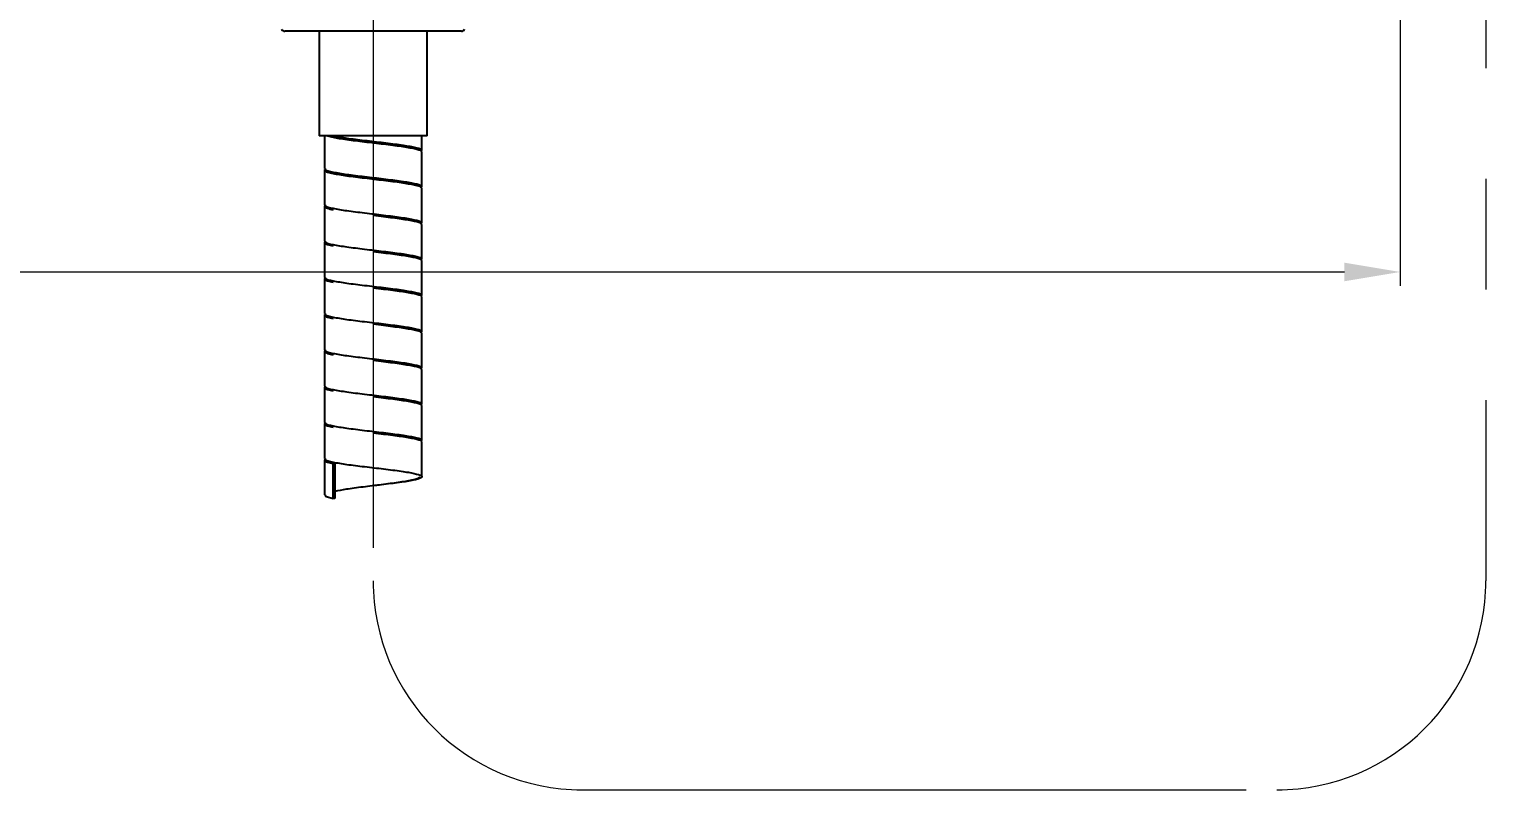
# Model space of a CAD drawing. Extents: x -2463 to 697, y 0 to 2315.
# Drawn here: x -1660.8 to -1451.8, y 320.3 to 429.4 of the extents above; entities that cross this region are included whole.
import ezdxf

# ---------------------------------------------------------------- set-up
doc = ezdxf.new("R2010")
doc.units = 0
doc.header["$LTSCALE"] = 10
doc.header["$MEASUREMENT"] = 0
doc.header["$PDMODE"] = 3
doc.header["$PDSIZE"] = -10
doc.linetypes.add('CENTER2', pattern=[28.575, 19.05, -3.175, 3.175, -3.175])
doc.layers.get('0').update_dxf_attribs({"linetype": 'CONTINUOUS'})
doc.layers.get('DEFPOINTS').update_dxf_attribs({"linetype": 'CONTINUOUS'})
doc.layers.add('Cneter', color=1, linetype='CENTER2', lineweight=13)
doc.styles.add('Daelim Dimension', font='NanumGothic.ttf')
doc.dimstyles.new('DEFAULT', dxfattribs={"dimscale": 2, "dimtxt": 2, "dimasz": 2, "dimexe": 0, "dimexo": 2, "dimgap": 1, "dimtad": 1, "dimdec": 1, "dimzin": 9, "dimdsep": 46, "dimtxsty": 'Daelim Dimension', "dimcen": 0.5, "dimclrd": 252, "dimclre": 252, "dimclrt": 3, "dimadec": 1, "dimazin": 0, "dimtfac": 1, "dimtdec": 1, "dimtix": 1, "dimtmove": 0, "dimatfit": 3, "dimfxl": 1, "dimtolj": 1, "dimtzin": 1, "dimlwd": 9, "dimlwe": 9, "dimarcsym": 0})

# ---------------------------------------------------------------- blocks, each defined once
blk = doc.blocks.new('*D40')
at = {"color": 5, "lineweight": 9, "ltscale": 0.5, "transparency": 16777216}
for p, q in [((-1914.12, 440.84), (-1914.12, 392.6)), ((-1464.12, 440.84), (-1464.12, 392.6)), ((-1906.12, 394.6), (-1472.12, 394.6))]:
    blk.add_line(p, q, dxfattribs=at)
at = {"color": 5, "ltscale": 0.5, "transparency": 16777216}
for points in [[(-1906.12, 395.93), (-1906.12, 393.27), (-1914.12, 394.6)], [(-1472.12, 395.93), (-1472.12, 393.27), (-1464.12, 394.6)]]:
    blk.add_solid(points, dxfattribs=at)
at = {"layer": 'DEFPOINTS', "color": 0, "ltscale": 0.5, "transparency": 16777216}
for p in [(-1914.12, 444.84), (-1464.12, 444.84), (-1464.12, 394.6)]:
    blk.add_point(p, dxfattribs=at)
at = {"color": 7, "ltscale": 0.5, "transparency": 16777216, "insert": (-1689.12, 407.46), "char_height": 20, "attachment_point": 5, "style": 'Daelim Dimension'}
blk.add_mtext('\\A1;450', dxfattribs=at)

msp = doc.modelspace()

# ---------------------------------------------------------------- linework, layer by layer
at = {"color": 7, "linetype": 'Continuous', "lineweight": 25}
for p, q in [((-1598.8, 429.13), (-1624.15, 429.13)), ((-1619.22, 429.13), (-1619.22, 414.13)), ((-1603.72, 414.13), (-1603.72, 429.13)), ((-1603.72, 414.13), (-1619.22, 414.13)), ((-1618.47, 414.13), (-1618.47, 409.43)), ((-1604.47, 412.03), (-1604.47, 414.13)), ((-1611.47, 413.33), (-1611.47, 413.33)), ((-1604.47, 406.83), (-1604.47, 411.83)), ((-1618.47, 409.23), (-1618.47, 404.23)), ((-1611.47, 408.13), (-1611.47, 408.13)), ((-1604.47, 401.63), (-1604.47, 406.63)), ((-1618.47, 404.03), (-1618.47, 399.03)), ((-1611.47, 402.93), (-1611.47, 402.93)), ((-1604.47, 396.43), (-1604.47, 401.43)), ((-1618.47, 398.83), (-1618.47, 393.83)), ((-1611.47, 397.73), (-1611.47, 397.73)), ((-1604.47, 391.23), (-1604.47, 396.23)), ((-1618.47, 393.63), (-1618.47, 388.63)), ((-1611.47, 392.53), (-1611.47, 392.53)), ((-1604.47, 386.03), (-1604.47, 391.03)), ((-1618.47, 388.43), (-1618.47, 383.43)), ((-1611.47, 387.33), (-1611.47, 387.33)), ((-1604.47, 380.83), (-1604.47, 385.83)), ((-1618.47, 383.23), (-1618.47, 378.23)), ((-1611.47, 382.13), (-1611.47, 382.13)), ((-1604.47, 375.63), (-1604.47, 380.63)), ((-1618.47, 378.03), (-1618.47, 373.03)), ((-1611.47, 376.93), (-1611.47, 376.93)), ((-1604.47, 370.43), (-1604.47, 375.43)), ((-1618.47, 372.83), (-1618.47, 367.83)), ((-1611.47, 371.73), (-1611.47, 371.73)), ((-1604.47, 365.23), (-1604.47, 370.23)), ((-1618.47, 367.63), (-1618.47, 362.63)), ((-1617.21, 362.13), (-1617.21, 367.13)), ((-1617.21, 367.13), (-1616.96, 367.13)), ((-1616.96, 367.13), (-1616.96, 362.13)), ((-1611.47, 366.53), (-1611.47, 366.53)), ((-1616.96, 362.13), (-1617.21, 362.13))]:
    msp.add_line(p, q, dxfattribs=at)
for centre, start, end in [((-1624.15, 429.63), 203.5782, 270), ((-1598.8, 429.63), 270, 336.4218)]:
    msp.add_arc(centre, 0.5, start, end, dxfattribs=at)
for points, knots in [([(-1618, 414.13), (-1617.76, 414.06), (-1617.13, 413.89), (-1615.33, 413.6), (-1612.73, 413.28), (-1609.93, 412.96), (-1607.35, 412.63), (-1605.46, 412.3), (-1604.48, 412.04), (-1604.58, 411.88), (-1604.61, 411.83)], [0, 0, 0, 0, 0.08748, 0.22915, 0.370409, 0.511667, 0.653338, 0.795008, 0.936266, 1, 1, 1, 1]), ([(-1617.21, 414.13), (-1616.6, 414.02), (-1615.37, 413.8), (-1612.71, 413.48), (-1609.93, 413.16), (-1607.35, 412.83), (-1605.44, 412.5), (-1604.41, 412.21), (-1604.56, 412.02), (-1604.62, 411.94)], [0, 0, 0, 0, 0.148399, 0.296367, 0.444334, 0.592733, 0.741132, 0.8891, 1, 1, 1, 1]), ([(-1618.39, 409.32), (-1618.43, 409.26), (-1618.52, 409.13), (-1618.09, 408.94), (-1617.11, 408.69), (-1615.33, 408.4), (-1612.72, 408.08), (-1609.93, 407.76), (-1607.35, 407.43), (-1605.46, 407.1), (-1604.48, 406.84), (-1604.58, 406.68), (-1604.61, 406.63)], [0, 0, 0, 0, 0.061165, 0.145178, 0.219958, 0.341061, 0.461811, 0.582562, 0.703665, 0.824769, 0.945519, 1, 1, 1, 1]), ([(-1618.34, 409.43), (-1618.36, 409.37), (-1618.42, 409.21), (-1617.33, 408.93), (-1615.34, 408.6), (-1612.72, 408.28), (-1609.93, 407.96), (-1607.35, 407.63), (-1605.44, 407.3), (-1604.41, 407.01), (-1604.56, 406.82), (-1604.62, 406.74)], [0, 0, 0, 0, 0.066323, 0.186975, 0.307627, 0.427929, 0.54823, 0.668882, 0.789534, 0.909835, 1, 1, 1, 1]), ([(-1618.39, 404.12), (-1618.43, 404.06), (-1618.52, 403.93), (-1618.11, 403.74), (-1617.5, 403.6), (-1617.21, 403.53)], [0, 0, 0, 0, 0.278076, 0.660026, 1, 1, 1, 1]), ([(-1618.34, 404.23), (-1618.36, 404.17), (-1618.42, 404.01), (-1617.33, 403.73), (-1615.34, 403.4), (-1612.72, 403.08), (-1609.93, 402.76), (-1607.35, 402.43), (-1605.44, 402.1), (-1604.41, 401.81), (-1604.56, 401.62), (-1604.62, 401.54)], [0, 0, 0, 0, 0.066323, 0.186975, 0.307627, 0.427929, 0.54823, 0.668882, 0.789534, 0.909835, 1, 1, 1, 1]), ([(-1611.48, 402.74), (-1610.97, 402.68), (-1609.54, 402.51), (-1607.35, 402.23), (-1605.46, 401.9), (-1604.48, 401.64), (-1604.58, 401.48), (-1604.61, 401.43)], [0, 0, 0, 0, 0.1380308, 0.3880971, 0.6381637, 0.8875023, 1, 1, 1, 1]), ([(-1618.39, 398.92), (-1618.43, 398.86), (-1618.52, 398.73), (-1618.11, 398.54), (-1617.5, 398.4), (-1617.21, 398.33)], [0, 0, 0, 0, 0.278076, 0.660026, 1, 1, 1, 1]), ([(-1618.34, 399.03), (-1618.36, 398.97), (-1618.42, 398.81), (-1617.33, 398.53), (-1615.34, 398.2), (-1612.72, 397.88), (-1609.93, 397.56), (-1607.35, 397.23), (-1605.44, 396.9), (-1604.41, 396.61), (-1604.56, 396.42), (-1604.62, 396.34)], [0, 0, 0, 0, 0.066323, 0.186975, 0.307627, 0.427929, 0.54823, 0.668882, 0.789534, 0.909835, 1, 1, 1, 1]), ([(-1611.48, 397.54), (-1610.97, 397.48), (-1609.54, 397.31), (-1607.35, 397.03), (-1605.46, 396.7), (-1604.48, 396.44), (-1604.58, 396.28), (-1604.61, 396.23)], [0, 0, 0, 0, 0.138031, 0.388097, 0.638164, 0.887502, 1, 1, 1, 1]), ([(-1618.39, 393.72), (-1618.43, 393.66), (-1618.52, 393.53), (-1618.11, 393.34), (-1617.5, 393.2), (-1617.21, 393.13)], [0, 0, 0, 0, 0.278076, 0.660026, 1, 1, 1, 1]), ([(-1618.34, 393.83), (-1618.36, 393.77), (-1618.42, 393.61), (-1617.33, 393.33), (-1615.34, 393), (-1612.72, 392.68), (-1609.93, 392.36), (-1607.35, 392.03), (-1605.44, 391.7), (-1604.41, 391.41), (-1604.56, 391.22), (-1604.62, 391.14)], [0, 0, 0, 0, 0.066323, 0.186975, 0.307627, 0.427929, 0.54823, 0.668882, 0.789534, 0.909835, 1, 1, 1, 1]), ([(-1611.48, 392.34), (-1610.97, 392.28), (-1609.54, 392.11), (-1607.35, 391.83), (-1605.46, 391.5), (-1604.48, 391.24), (-1604.58, 391.08), (-1604.61, 391.03)], [0, 0, 0, 0, 0.138031, 0.388097, 0.638164, 0.887502, 1, 1, 1, 1]), ([(-1618.39, 388.52), (-1618.43, 388.46), (-1618.52, 388.33), (-1618.11, 388.14), (-1617.5, 388), (-1617.21, 387.93)], [0, 0, 0, 0, 0.278076, 0.660026, 1, 1, 1, 1]), ([(-1618.34, 388.63), (-1618.36, 388.57), (-1618.42, 388.41), (-1617.33, 388.13), (-1615.34, 387.8), (-1612.72, 387.48), (-1609.93, 387.16), (-1607.35, 386.83), (-1605.44, 386.5), (-1604.41, 386.21), (-1604.56, 386.02), (-1604.62, 385.94)], [0, 0, 0, 0, 0.066323, 0.186975, 0.307627, 0.427929, 0.54823, 0.668882, 0.789534, 0.909835, 1, 1, 1, 1]), ([(-1611.48, 387.14), (-1610.97, 387.08), (-1609.54, 386.91), (-1607.35, 386.63), (-1605.46, 386.3), (-1604.48, 386.04), (-1604.58, 385.88), (-1604.61, 385.83)], [0, 0, 0, 0, 0.138031, 0.388097, 0.638164, 0.887502, 1, 1, 1, 1]), ([(-1618.39, 383.32), (-1618.43, 383.26), (-1618.52, 383.13), (-1618.11, 382.94), (-1617.5, 382.8), (-1617.21, 382.73)], [0, 0, 0, 0, 0.278076, 0.660026, 1, 1, 1, 1]), ([(-1618.34, 383.43), (-1618.36, 383.37), (-1618.42, 383.21), (-1617.33, 382.93), (-1615.34, 382.6), (-1612.72, 382.28), (-1609.93, 381.96), (-1607.35, 381.63), (-1605.44, 381.3), (-1604.41, 381.01), (-1604.56, 380.82), (-1604.62, 380.74)], [0, 0, 0, 0, 0.066323, 0.186975, 0.307627, 0.427929, 0.54823, 0.668882, 0.789534, 0.909835, 1, 1, 1, 1]), ([(-1611.48, 381.94), (-1610.97, 381.88), (-1609.54, 381.71), (-1607.35, 381.43), (-1605.46, 381.1), (-1604.48, 380.84), (-1604.58, 380.68), (-1604.61, 380.63)], [0, 0, 0, 0, 0.1380308, 0.388097, 0.6381636, 0.8875023, 1, 1, 1, 1]), ([(-1618.39, 378.12), (-1618.43, 378.06), (-1618.52, 377.93), (-1618.11, 377.74), (-1617.5, 377.6), (-1617.21, 377.53)], [0, 0, 0, 0, 0.278076, 0.660026, 1, 1, 1, 1]), ([(-1618.34, 378.23), (-1618.36, 378.17), (-1618.42, 378.01), (-1617.33, 377.73), (-1615.34, 377.4), (-1612.72, 377.08), (-1609.93, 376.76), (-1607.35, 376.43), (-1605.44, 376.1), (-1604.41, 375.81), (-1604.56, 375.62), (-1604.62, 375.54)], [0, 0, 0, 0, 0.066323, 0.186975, 0.307627, 0.427929, 0.54823, 0.668882, 0.789534, 0.909835, 1, 1, 1, 1]), ([(-1611.48, 376.74), (-1610.97, 376.68), (-1609.54, 376.51), (-1607.35, 376.23), (-1605.46, 375.9), (-1604.48, 375.64), (-1604.58, 375.48), (-1604.61, 375.43)], [0, 0, 0, 0, 0.138031, 0.388097, 0.638164, 0.887502, 1, 1, 1, 1]), ([(-1618.39, 372.92), (-1618.43, 372.86), (-1618.52, 372.73), (-1618.11, 372.54), (-1617.5, 372.4), (-1617.21, 372.33)], [0, 0, 0, 0, 0.278075, 0.660026, 1, 1, 1, 1]), ([(-1618.34, 373.03), (-1618.36, 372.97), (-1618.42, 372.81), (-1617.33, 372.53), (-1615.34, 372.2), (-1612.72, 371.88), (-1609.93, 371.56), (-1607.35, 371.23), (-1605.44, 370.9), (-1604.41, 370.61), (-1604.56, 370.42), (-1604.62, 370.34)], [0, 0, 0, 0, 0.066323, 0.186975, 0.307627, 0.427929, 0.54823, 0.668882, 0.789534, 0.909835, 1, 1, 1, 1]), ([(-1611.48, 371.54), (-1610.97, 371.48), (-1609.54, 371.31), (-1607.35, 371.03), (-1605.46, 370.7), (-1604.48, 370.44), (-1604.58, 370.28), (-1604.61, 370.23)], [0, 0, 0, 0, 0.138031, 0.388097, 0.638164, 0.887502, 1, 1, 1, 1]), ([(-1618.34, 367.83), (-1618.36, 367.77), (-1618.42, 367.61), (-1617.33, 367.33), (-1615.34, 367), (-1612.72, 366.68), (-1609.92, 366.36), (-1607.36, 366.03), (-1605.42, 365.7), (-1604.4, 365.38), (-1604.46, 365.06), (-1605.59, 364.73), (-1607.61, 364.4), (-1609.75, 364.14), (-1611.07, 363.98), (-1611.48, 363.93)], [0, 0, 0, 0, 0.045874, 0.129327, 0.212779, 0.295989, 0.379199, 0.462652, 0.546104, 0.629314, 0.712524, 0.795976, 0.879429, 0.962639, 1, 1, 1, 1]), ([(-1618.39, 367.72), (-1618.43, 367.66), (-1618.52, 367.53), (-1618.11, 367.34), (-1617.5, 367.2), (-1617.21, 367.13)], [0, 0, 0, 0, 0.278075, 0.660026, 1, 1, 1, 1]), ([(-1604.9, 365.23), (-1604.88, 365.17), (-1604.83, 365.01), (-1605.87, 364.73), (-1607.77, 364.4), (-1610.28, 364.08), (-1612.94, 363.76), (-1615.39, 363.44), (-1616.45, 363.23), (-1616.96, 363.13)], [0, 0, 0, 0, 0.085157, 0.240072, 0.394986, 0.549449, 0.703912, 0.858826, 1, 1, 1, 1]), ([(-1618.34, 362.63), (-1618.36, 362.57), (-1618.43, 362.41), (-1617.69, 362.24), (-1617.21, 362.13)], [0, 0, 0, 0, 0.354716, 1, 1, 1, 1])]:
    msp.add_open_spline(points, degree=3, knots=knots, dxfattribs=at)
at = {"layer": 'Cneter', "lineweight": 5, "ltscale": 0.5}
for p, q in [((-1451.84, 519.08), (-1451.84, 350.32)), ((-1611.47, 450.29), (-1611.47, 350.32)), ((-1581.47, 320.32), (-1481.84, 320.32))]:
    msp.add_line(p, q, dxfattribs=at)
for centre, start, end in [((-1581.47, 350.32), 180, 270), ((-1481.84, 350.32), 270, 0)]:
    msp.add_arc(centre, 30, start, end, dxfattribs=at)

# ---------------------------------------------------------------- dimensions: what is measured, and where the dimension line sits
at = {"color": 5, "ltscale": 0.5}
dim = msp.add_linear_dim(base=(-1464.12, 394.6), p1=(-1914.12, 444.84), p2=(-1464.12, 444.84), dimstyle='DEFAULT', override={"dimtxt": 10, "dimasz": 4, "dimexe": 1, "dimdec": 0, "dimclrd": 5, "dimclre": 5, "dimclrt": 7}, dxfattribs=at)
dim.commit()
dim.dimension.update_dxf_attribs({"geometry": '*D40', "text_midpoint": (-1689.12, 407.46)})

doc.saveas('drawing.dxf')
